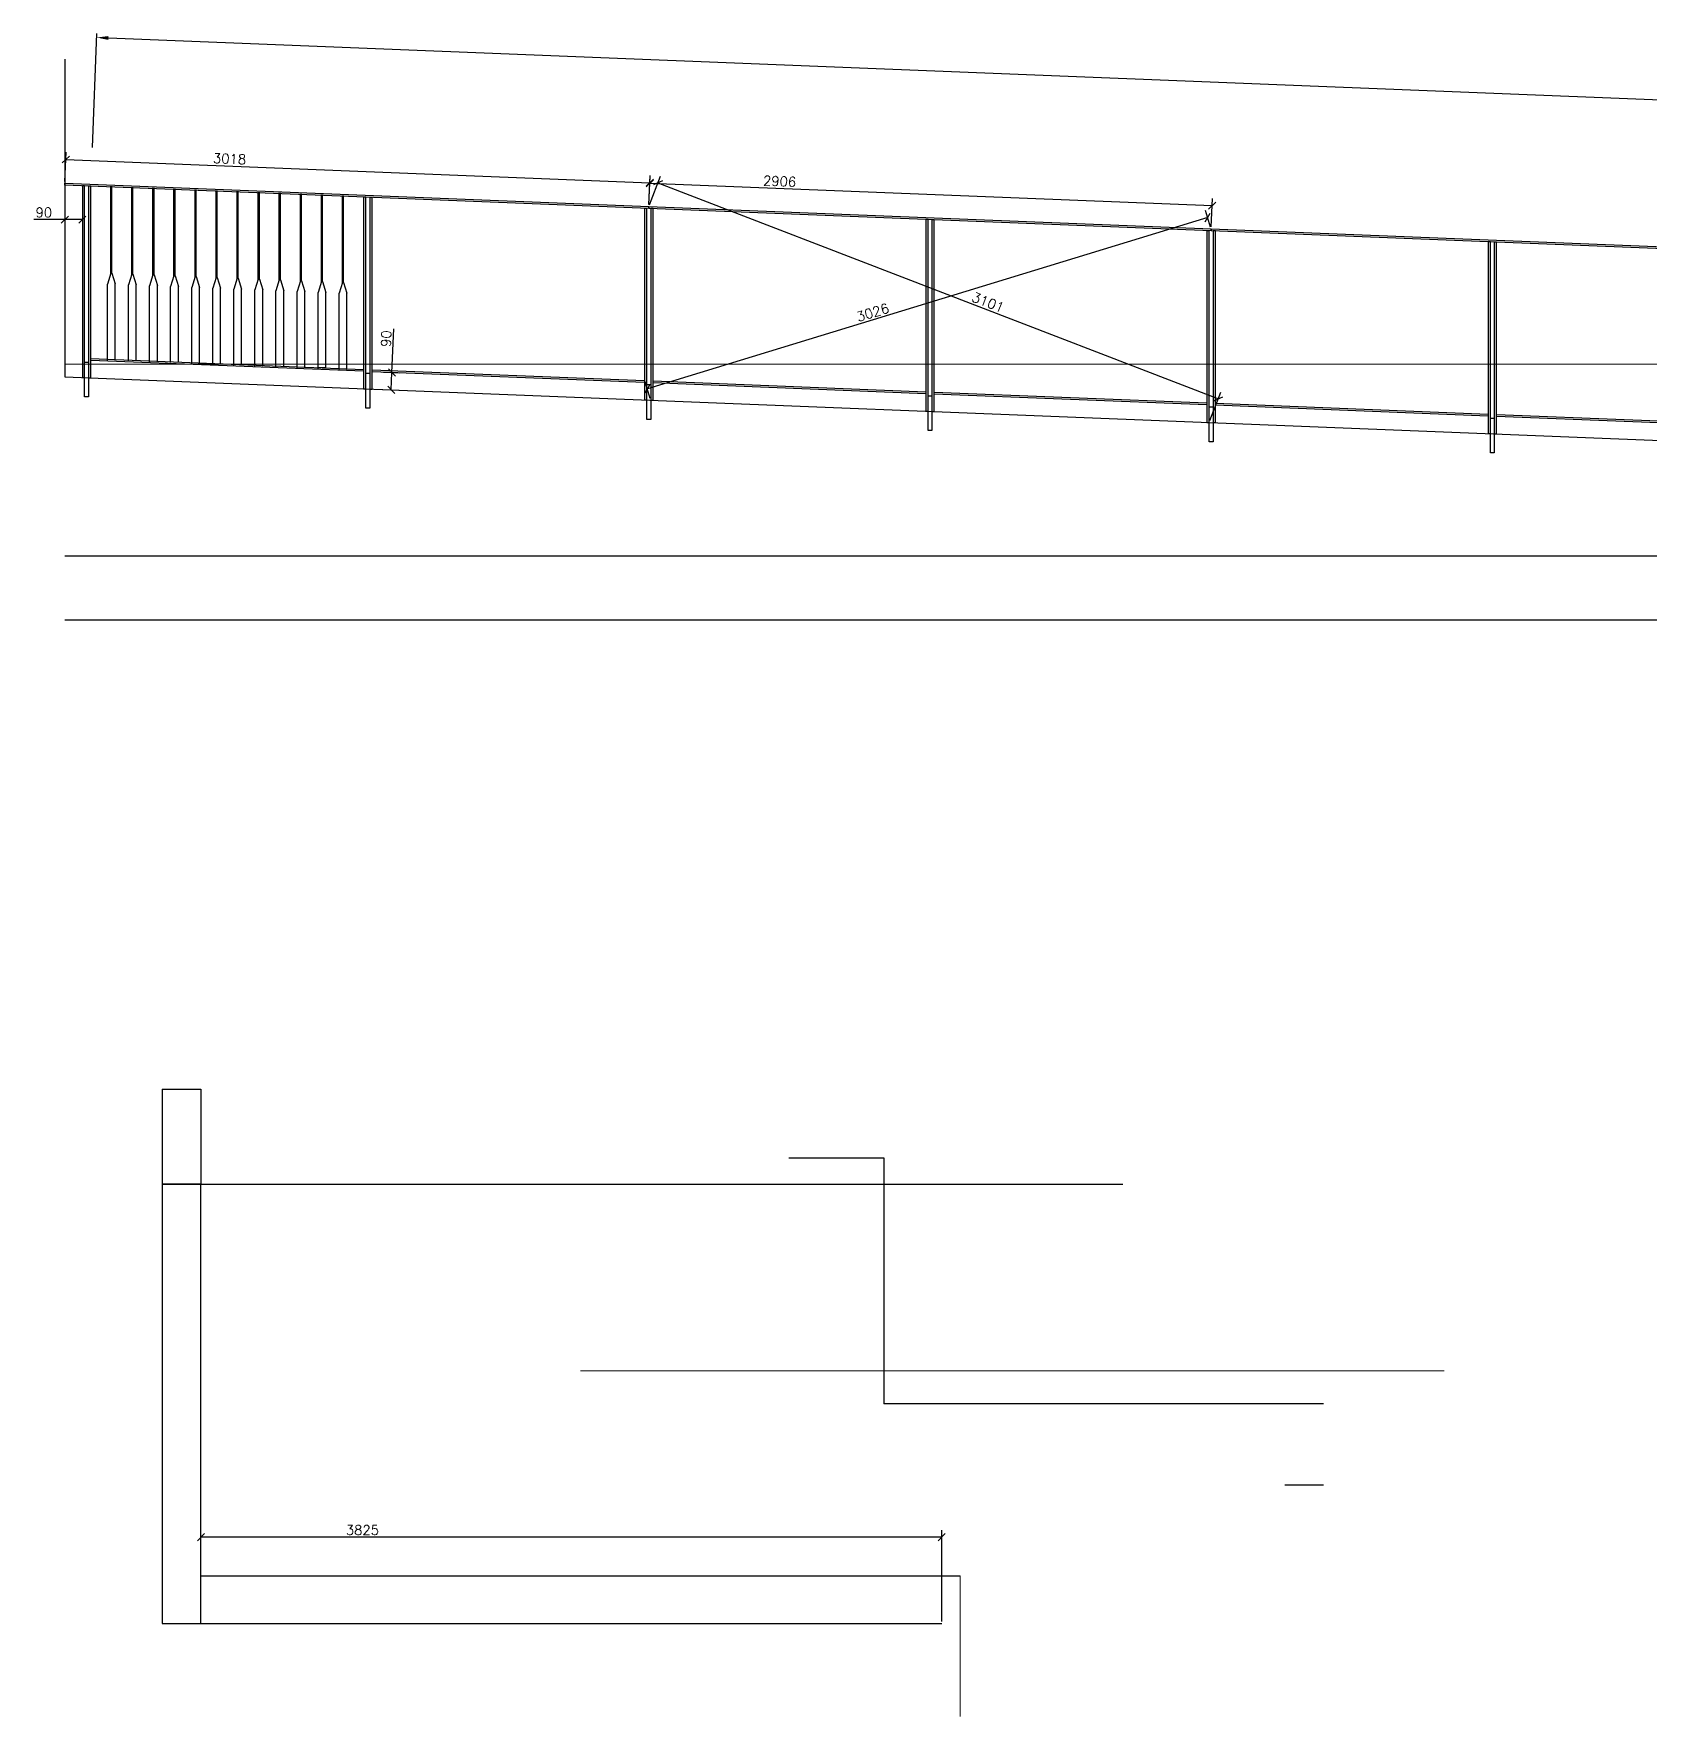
# Model space of a CAD drawing. Header units: millimetres. Extents: x -25270 to 56616, y 992 to 38275.
# Drawn here: x 7061 to 15404, y 1118 to 9810 of the extents above; entities that cross this region are included whole.
import ezdxf

# ---------------------------------------------------------------- set-up
doc = ezdxf.new("R2010")
doc.units = ezdxf.units.MM
doc.linetypes.add('AXES2', pattern=[1.125, 0.75, -0.125, 0.125, -0.125])
doc.layers.add('AXES', color=1, linetype='AXES2', lineweight=13)
for name, color, linetype in [('Etat des lieux', 2, 'Continuous'), ('Garde Corps', 7, 'Continuous'), ('POTCACH', 7, 'Continuous')]:
    doc.layers.add(name, color=color, linetype=linetype)
doc.styles.add('CENTIEME', font='txt.shx', dxfattribs={"height": 150})
doc.styles.add('DETX4', font='romans.shx', dxfattribs={"height": 50})
doc.dimstyles.new('CUMULCENTIEME', dxfattribs={"dimtxt": 150, "dimasz": 60, "dimexe": 20, "dimexo": 200, "dimgap": 40, "dimtad": 1, "dimdec": 0, "dimzin": 9, "dimdsep": 46, "dimtxsty": 'CENTIEME', "dimcen": 0.09, "dimadec": 0, "dimazin": 0, "dimtfac": 1, "dimtdec": 0, "dimtofl": 0, "dimtmove": 0, "dimatfit": 3, "dimfxl": 1, "dimtolj": 1, "dimtzin": 0, "dimarcsym": 0})
doc.dimstyles.new('DETX4', dxfattribs={"dimtxt": 50, "dimasz": 37, "dimexe": 37, "dimexo": 10, "dimgap": 12, "dimtad": 1, "dimdec": 0, "dimdsep": 46, "dimtxsty": 'DETX4', "dimblk": 'OBLIQUE', "dimcen": 0.09, "dimadec": 0, "dimazin": 0, "dimtfac": 1, "dimtdec": 0, "dimtix": 1, "dimtofl": 0, "dimtmove": 0, "dimatfit": 3, "dimldrblk": 'OBLIQUE', "dimfxl": 1, "dimtolj": 1, "dimtzin": 0, "dimarcsym": 0})

# ---------------------------------------------------------------- blocks, each defined once
blk = doc.blocks.new('_OBLIQUE')
at = {"color": 0, "linetype": 'ByBlock'}
blk.add_line((-0.5, -0.5), (0.5, 0.5), dxfattribs=at)
blk = doc.blocks.new('*D9')
at = {"color": 0, "lineweight": -2, "transparency": 16777216}
for p, q in [((8911.6, 8060.3), (8920.5, 8286.1)), ((8868.5, 8062.1), (8948.5, 8058.9)), ((8908, 7970.4), (8911.6, 8060.3)), ((8865, 7972.1), (8945, 7968.9))]:
    blk.add_line(p, q, dxfattribs=at)
at = {"layer": 'Defpoints', "color": 0, "transparency": 16777216}
for p in [(8858.5, 8062.5), (8911.6, 8060.3), (8855, 7972.5)]:
    blk.add_point(p, dxfattribs=at)
at = {"color": 0, "lineweight": -2, "transparency": 16777216, "xscale": 37, "yscale": 37, "zscale": 37}
for p, rotation in [((8911.6, 8060.3), 87.72099109149103), ((8908, 7970.4), 267.720991091491)]:
    blk.add_blockref('_OBLIQUE', p, dxfattribs=dict(at, rotation=rotation))
at = {"color": 0, "transparency": 16777216, "insert": (8881.5, 8235.2), "char_height": 50, "attachment_point": 5, "rotation": 87.72099, "style": 'DETX4'}
blk.add_mtext('\\A1;90', dxfattribs=at)
blk = doc.blocks.new('*D10')
at = {"color": 0, "lineweight": -2, "transparency": 16777216}
for p, q in [((7364.8, 9222.2), (7388.2, 9810.5)), ((7447.4, 9788.1), (23252.8, 9158.6)), ((23290.1, 8588), (23313.6, 9176.2))]:
    blk.add_line(p, q, dxfattribs=at)
at = {"color": 0, "transparency": 16777216}
for points in [[(7447.8, 9798.1), (7447, 9778.1), (7387.4, 9790.5)], [(23253.2, 9168.6), (23252.4, 9148.6), (23312.8, 9156.2)]]:
    blk.add_solid(points, dxfattribs=at)
at = {"layer": 'Defpoints', "color": 0, "transparency": 16777216}
for p in [(23312.8, 9156.2), (7356.8, 9022.4), (23282.2, 8388.1)]:
    blk.add_point(p, dxfattribs=at)
at = {"color": 0, "transparency": 16777216, "insert": (16796.5, 9530.8), "char_height": 150, "attachment_point": 5, "rotation": 357.71928, "style": 'CENTIEME'}
blk.add_mtext('\\A1;15938', dxfattribs=at)
blk = doc.blocks.new('A$C643B79CD')
for p, q in [((17, 449), (17, 898)), ((23, 449), (23, 898)), ((17, 449), (23, 449)), ((0, 0), (0, 392.8)), ((40, 0), (40, 393.3))]:
    blk.add_line(p, q)
at = {"layer": 'POTCACH'}
for p, q in [((17, 449), (0, 392.8)), ((23, 449), (40, 393.3))]:
    blk.add_line(p, q, dxfattribs=at)
blk = doc.blocks.new('*D11')
at = {"color": 0, "lineweight": -2, "transparency": 16777216}
for p, q in [((7223.2, 9047.5), (7229.2, 9197.7)), ((7227.7, 9160.7), (10243.2, 9040.7)), ((10238.7, 8927.5), (10244.7, 9077.7))]:
    blk.add_line(p, q, dxfattribs=at)
at = {"layer": 'Defpoints', "color": 0, "transparency": 16777216}
for p in [(10243.2, 9040.7), (7222.8, 9037.5), (10238.3, 8917.5)]:
    blk.add_point(p, dxfattribs=at)
at = {"color": 0, "lineweight": -2, "transparency": 16777216, "xscale": 37, "yscale": 37, "zscale": 37}
for p, rotation in [((7227.7, 9160.7), 177.720991091492), ((10243.2, 9040.7), 357.720991091492)]:
    blk.add_blockref('_OBLIQUE', p, dxfattribs=dict(at, rotation=rotation))
at = {"color": 0, "transparency": 16777216, "insert": (8073.1, 9164.1), "char_height": 50, "attachment_point": 5, "rotation": 357.72099, "style": 'DETX4'}
blk.add_mtext('\\A1;3018', dxfattribs=at)
blk = doc.blocks.new('*D12')
at = {"color": 0, "lineweight": -2, "transparency": 16777216}
for p, q in [((10238.7, 8927.5), (10244.6, 9074.5)), ((10243.1, 9037.5), (13146.6, 8922)), ((13142.2, 8811.9), (13148.1, 8959))]:
    blk.add_line(p, q, dxfattribs=at)
at = {"layer": 'Defpoints', "color": 0, "transparency": 16777216}
for p in [(10238.3, 8917.5), (13146.6, 8922), (13141.8, 8801.9)]:
    blk.add_point(p, dxfattribs=at)
at = {"color": 0, "lineweight": -2, "transparency": 16777216, "xscale": 37, "yscale": 37, "zscale": 37}
for p, rotation in [((10243.1, 9037.5), 177.720991091492), ((13146.6, 8922), 357.720991091492)]:
    blk.add_blockref('_OBLIQUE', p, dxfattribs=dict(at, rotation=rotation))
at = {"color": 0, "transparency": 16777216, "insert": (10913.4, 9047.9), "char_height": 50, "attachment_point": 5, "rotation": 357.72099, "style": 'DETX4'}
blk.add_mtext('\\A1;2906', dxfattribs=at)
blk = doc.blocks.new('*D14')
at = {"color": 0, "lineweight": -2, "transparency": 16777216}
for p, q in [((7222.8, 9017.5), (7222.8, 8812.8)), ((7312.8, 9013.6), (7312.8, 8812.8)), ((7222.8, 8849.8), (7061.5, 8849.8)), ((7312.8, 8849.8), (7222.8, 8849.8))]:
    blk.add_line(p, q, dxfattribs=at)
at = {"layer": 'Defpoints', "color": 0, "transparency": 16777216}
for p in [(7222.8, 9027.5), (7312.8, 9023.6), (7222.8, 8849.8)]:
    blk.add_point(p, dxfattribs=at)
at = {"color": 0, "lineweight": -2, "transparency": 16777216, "xscale": 37, "yscale": 37, "zscale": 37, "rotation": 180}
blk.add_blockref('_OBLIQUE', (7222.8, 8849.8), dxfattribs=at)
at = {"color": 0, "lineweight": -2, "transparency": 16777216, "xscale": 37, "yscale": 37, "zscale": 37}
blk.add_blockref('_OBLIQUE', (7312.8, 8849.8), dxfattribs=at)
at = {"color": 0, "transparency": 16777216, "insert": (7114, 8886.8), "char_height": 50, "attachment_point": 5, "style": 'DETX4'}
blk.add_mtext('\\A1;90', dxfattribs=at)
blk = doc.blocks.new('*D15')
at = {"color": 0, "lineweight": -2, "transparency": 16777216}
for p, q in [((10241.9, 8926.8), (10298.6, 9074)), ((10285.3, 9039.5), (13178.9, 7924.5)), ((13135.4, 7811.9), (13192.2, 7959.1))]:
    blk.add_line(p, q, dxfattribs=at)
at = {"layer": 'Defpoints', "color": 0, "transparency": 16777216}
for p in [(10238.3, 8917.5), (13178.9, 7924.5), (13131.8, 7802.5)]:
    blk.add_point(p, dxfattribs=at)
at = {"color": 0, "lineweight": -2, "transparency": 16777216, "xscale": 37, "yscale": 37, "zscale": 37}
for p, rotation in [((10285.3, 9039.5), 158.9274646570027), ((13178.9, 7924.5), 338.9274646570027)]:
    blk.add_blockref('_OBLIQUE', p, dxfattribs=dict(at, rotation=rotation))
at = {"color": 0, "transparency": 16777216, "insert": (11989.7, 8422.4), "char_height": 50, "attachment_point": 5, "rotation": 338.92746, "style": 'DETX4'}
blk.add_mtext('\\A1;3101', dxfattribs=at)
blk = doc.blocks.new('*D16')
at = {"color": 0, "lineweight": -2, "transparency": 16777216}
for p, q in [((13138.9, 8811.5), (13113, 8896.2)), ((13123.8, 8860.8), (10230.3, 7975.7)), ((10245.4, 7926.4), (10219.5, 8011.1))]:
    blk.add_line(p, q, dxfattribs=at)
at = {"layer": 'Defpoints', "color": 0, "transparency": 16777216}
for p in [(13141.8, 8801.9), (10230.3, 7975.7), (10248.3, 7916.8)]:
    blk.add_point(p, dxfattribs=at)
at = {"color": 0, "lineweight": -2, "transparency": 16777216, "xscale": 37, "yscale": 37, "zscale": 37}
for p, rotation in [((13123.8, 8860.8), 17.00823833745288), ((10230.3, 7975.7), 197.0082383374529)]:
    blk.add_blockref('_OBLIQUE', p, dxfattribs=dict(at, rotation=rotation))
at = {"color": 0, "transparency": 16777216, "insert": (11394.1, 8370.4), "char_height": 50, "attachment_point": 5, "rotation": 17.00824, "style": 'DETX4'}
blk.add_mtext('\\A1;3026', dxfattribs=at)
blk = doc.blocks.new('*D60')
at = {"color": 0, "lineweight": -2, "transparency": 16777216}
for p, q in [((7925.5, 1608), (7925.5, 2080.7)), ((11750.5, 2043.7), (7925.5, 2043.7)), ((11750.5, 1608), (11750.5, 2080.7))]:
    blk.add_line(p, q, dxfattribs=at)
at = {"layer": 'Defpoints', "color": 0, "transparency": 16777216}
for p in [(7925.5, 2043.7), (7925.5, 1598), (11750.5, 1598)]:
    blk.add_point(p, dxfattribs=at)
at = {"color": 0, "lineweight": -2, "transparency": 16777216, "xscale": 37, "yscale": 37, "zscale": 37, "rotation": 180}
blk.add_blockref('_OBLIQUE', (7925.5, 2043.7), dxfattribs=at)
at = {"color": 0, "lineweight": -2, "transparency": 16777216, "xscale": 37, "yscale": 37, "zscale": 37}
blk.add_blockref('_OBLIQUE', (11750.5, 2043.7), dxfattribs=at)
at = {"color": 0, "transparency": 16777216, "insert": (8758.9, 2080.7), "char_height": 50, "attachment_point": 5, "style": 'DETX4'}
blk.add_mtext('\\A1;3825', dxfattribs=at)

msp = doc.modelspace()

# ---------------------------------------------------------------- linework, layer by layer
for p, q in [((7222.8, 9678.6), (7222.8, 8037.5)), ((8530.3, 8085.5), (8570.3, 8085.5)), ((7222.8, 8037.5), (23430, 7392.5)), ((8764.6, 8076.2), (8764.2, 8066.2)), ((7725.5, 4358), (7925.5, 4358)), ((7725.5, 4358), (7725.5, 3868)), ((7925.5, 4358), (7925.5, 3868)), ((7725.5, 3868), (7725.5, 1598)), ((7925.5, 3868), (7725.5, 3868)), ((7725.5, 3868), (12685.5, 3868)), ((7925.5, 1598), (7925.5, 3868)), ((7925.5, 1844.3), (11845.5, 1844.3)), ((7725.5, 1598), (7925.5, 1598)), ((7725.5, 1598), (11750.5, 1598))]:
    msp.add_line(p, q)
for points in [[(7222.8, 9037.5), (10238.3, 8917.5), (10238.3, 8907.5), (7222.8, 9027.5)], [(10238.3, 8917.5), (13141.8, 8801.9), (13141.8, 8791.9), (10238.3, 8907.5)], [(13141.8, 8801.9), (16045.4, 8686.4), (16045.4, 8676.4), (13141.8, 8791.9)], [(7324.8, 8113.6), (7344.8, 8113.6), (7344.8, 7933.6), (7324.8, 7933.6)], [(7356.8, 8132.2), (8764.6, 8076.2), (8764.6, 8066.2), (7356.8, 8122.2)], [(8776.6, 8055.9), (8796.6, 8055.9), (8796.6, 7875.9), (8776.6, 7875.9)], [(8808.6, 8074.4), (10216.3, 8018.4), (10216.3, 8008.4), (8808.6, 8064.4)], [(10228.3, 7998.1), (10248.3, 7998.1), (10248.3, 7818.1), (10228.3, 7818.1)], [(10260.3, 8016.7), (11668.1, 7960.6), (11668.1, 7950.6), (10260.3, 8006.7)], [(11680.1, 7940.3), (11700.1, 7940.3), (11700.1, 7760.3), (11680.1, 7760.3)], [(11712.1, 7958.9), (13119.8, 7902.9), (13119.8, 7892.9), (11712.1, 7948.9)], [(13131.8, 7882.5), (13151.8, 7882.5), (13151.8, 7702.5), (13131.8, 7702.5)], [(13163.8, 7901.1), (14571.6, 7845.1), (14571.6, 7835.1), (13163.8, 7891.1)], [(14583.6, 7824.8), (14603.6, 7824.8), (14603.6, 7644.8), (14583.6, 7644.8)], [(14615.6, 7843.3), (16023.4, 7787.3), (16023.4, 7777.3), (14615.6, 7833.3)]]:
    msp.add_lwpolyline(points, close=True)
at = {"layer": 'AXES'}
for p, q in [((7222.8, 8102.5), (25294.7, 8102.5)), ((14345.6, 2903), (9885.9, 2903)), ((11845.5, 1844.3), (11845.5, 1118.4))]:
    msp.add_line(p, q, dxfattribs=at)
at = {"layer": 'Etat des lieux'}
for p, q in [((10961.6, 4003), (11451.6, 4003)), ((11451.6, 4003), (11451.6, 2733)), ((13721.6, 2733), (11451.6, 2733)), ((13721.6, 2313), (13521.6, 2313))]:
    msp.add_line(p, q, dxfattribs=at)
at = {"layer": 'POTCACH'}
for p, q in [((7222.8, 7112.5), (25294.7, 7112.5)), ((7222.8, 6782.5), (25294.7, 6782.5))]:
    msp.add_line(p, q, dxfattribs=at)
for points in [[(7312.8, 8033.6), (7324.8, 8033.6), (7324.8, 9023.6), (7312.8, 9023.6)], [(7344.8, 8032.4), (7356.8, 8032.4), (7356.8, 9022.4), (7344.8, 9022.4)], [(8764.6, 7975.9), (8776.6, 7975.9), (8776.6, 8965.9), (8764.6, 8965.9)], [(8796.6, 7974.6), (8808.6, 7974.6), (8808.6, 8964.6), (8796.6, 8964.6)], [(10216.3, 7918.1), (10228.3, 7918.1), (10228.3, 8908.1), (10216.3, 8908.1)], [(10248.3, 7916.8), (10260.3, 7916.8), (10260.3, 8906.8), (10248.3, 8906.8)], [(11668.1, 7860.3), (11680.1, 7860.3), (11680.1, 8850.3), (11668.1, 8850.3)], [(11700.1, 7859), (11712.1, 7859), (11712.1, 8849), (11700.1, 8849)], [(13119.8, 7802.5), (13131.8, 7802.5), (13131.8, 8792.5), (13119.8, 8792.5)], [(13151.8, 7801.3), (13163.8, 7801.3), (13163.8, 8791.3), (13151.8, 8791.3)], [(14571.6, 7744.8), (14583.6, 7744.8), (14583.6, 8734.8), (14571.6, 8734.8)], [(14603.6, 7743.5), (14615.6, 7743.5), (14615.6, 8733.5), (14603.6, 8733.5)]]:
    msp.add_lwpolyline(points, close=True, dxfattribs=at)

# ---------------------------------------------------------------- block references
at = {"layer": 'Garde Corps'}
for p in [(7442.6, 8124), (7551.3, 8119.7), (7660.1, 8115.4), (7768.9, 8111.1), (7877.7, 8106.7), (7986.4, 8102.4), (8095.2, 8098.1), (8204, 8093.7), (8312.7, 8089.4), (8421.5, 8085.1), (8530.3, 8080.8), (8639, 8076.4)]:
    msp.add_blockref('A$C643B79CD', p, dxfattribs=at)

# ---------------------------------------------------------------- dimensions: what is measured, and where the dimension line sits
for base, p1, p2, angle, dimstyle, picture, middle in [((23312.8, 9156.2), (7356.8, 9022.4), (23282.2, 8388.1), 357.71928, 'CUMULCENTIEME', '*D10', (16791.9, 9415.9)), ((10243.2, 9040.7), (7222.8, 9037.5), (10238.3, 8917.5), 357.72099, 'DETX4', '*D11', (8071.6, 9127.1)), ((13146.6, 8922), (10238.3, 8917.5), (13141.8, 8801.9), 357.72099, 'DETX4', '*D12', (10911.9, 9010.9)), ((13178.9, 7924.5), (10238.3, 8917.5), (13131.8, 7802.5), 338.92746, 'DETX4', '*D15', (11976.4, 8387.9)), ((10230.3, 7975.7), (13141.8, 8801.9), (10248.3, 7916.8), 197.00824, 'DETX4', '*D16', (11404.9, 8335)), ((8911.6, 8060.3), (8855, 7972.5), (8858.5, 8062.5), 87.72099, 'DETX4', '*D9', (8918.5, 8233.7))]:
    dim = msp.add_linear_dim(base=base, p1=p1, p2=p2, angle=angle, dimstyle=dimstyle)
    dim.commit()
    dim.dimension.update_dxf_attribs({"geometry": picture, "text_midpoint": middle, "dimtype": 161})
for base, p1, p2, picture, middle in [((7222.8, 8849.8), (7312.8, 9023.6), (7222.8, 9027.5), '*D14', (7114, 8849.8)), ((7925.5, 2043.7), (11750.5, 1598), (7925.5, 1598), '*D60', (8758.9, 2043.7))]:
    dim = msp.add_linear_dim(base=base, p1=p1, p2=p2, dimstyle='DETX4')
    dim.commit()
    dim.dimension.update_dxf_attribs({"geometry": picture, "text_midpoint": middle, "dimtype": 160})

doc.saveas('drawing.dxf')
